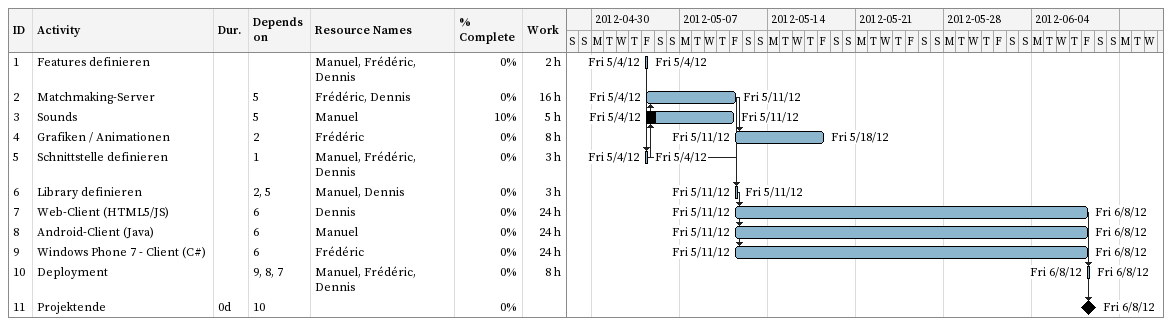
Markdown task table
| ID | Task | Duration | Start | Finish | Predecessors | Resources | % complete | Work (h) |
|---|---|---|---|---|---|---|---|---|
| 1 | Features definieren |  | 2012-05-04 | 2012-05-04 |  | Manuel, Frédéric, Dennis | 0 | 2 |
| 2 | Matchmaking-Server |  | 2012-05-04 | 2012-05-11 | 5 | Frédéric, Dennis | 0 | 16 |
| 3 | Sounds |  | 2012-05-04 | 2012-05-11 | 5 | Manuel | 10 | 5 |
| 4 | Grafiken / Animationen |  | 2012-05-11 | 2012-05-18 | 2 | Frédéric | 0 | 8 |
| 5 | Schnittstelle definieren |  | 2012-05-04 | 2012-05-04 | 1 | Manuel, Frédéric, Dennis | 0 | 3 |
| 6 | Library definieren |  | 2012-05-11 | 2012-05-11 | 2, 5 | Manuel, Dennis | 0 | 3 |
| 7 | Web-Client (HTML5/JS) |  | 2012-05-11 | 2012-06-08 | 6 | Dennis | 0 | 24 |
| 8 | Android-Client (Java) |  | 2012-05-11 | 2012-06-08 | 6 | Manuel | 0 | 24 |
| 9 | Windows Phone 7 - Client (C#) |  | 2012-05-11 | 2012-06-08 | 6 | Frédéric | 0 | 24 |
| 10 | Deployment |  | 2012-06-08 | 2012-06-08 | 9, 8, 7 | Manuel, Frédéric, Dennis | 0 | 8 |
| 11 | Projektende | 0d | 2012-06-08 | 2012-06-08 | 10 |  | 0 |  |
